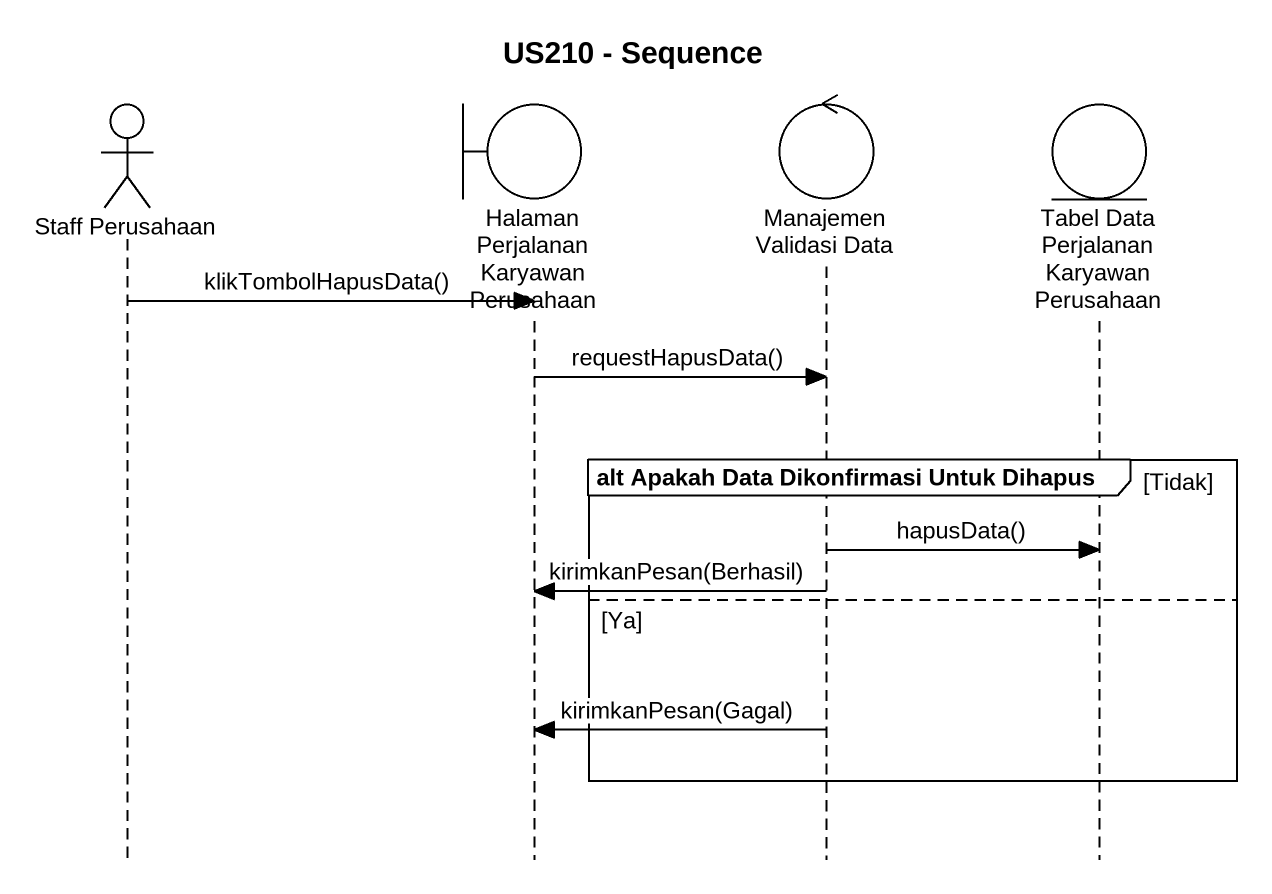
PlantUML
@startuml
title US210 - Sequence
hide footbox
actor "Staff Perusahaan" as Staff_Perusahaan
boundary "Halaman Perjalanan Karyawan Perusahaan" as Halaman_Perjalanan_Karyawan
control "Manajemen Validasi Data" as Manajemen_Validasi_Data
entity "Tabel Data Perjalanan Karyawan Perusahaan" as Tabel_Data_Perjalanan

Staff_Perusahaan -> Halaman_Perjalanan_Karyawan : klikTombolHapusData()
Halaman_Perjalanan_Karyawan -> Manajemen_Validasi_Data : requestHapusData()
group alt Apakah Data Dikonfirmasi Untuk Dihapus [Tidak]
  Manajemen_Validasi_Data -> Tabel_Data_Perjalanan : hapusData()
  Manajemen_Validasi_Data -> Halaman_Perjalanan_Karyawan : kirimkanPesan(Berhasil)
else Ya
  Manajemen_Validasi_Data -> Halaman_Perjalanan_Karyawan : kirimkanPesan(Gagal)
end
@enduml
